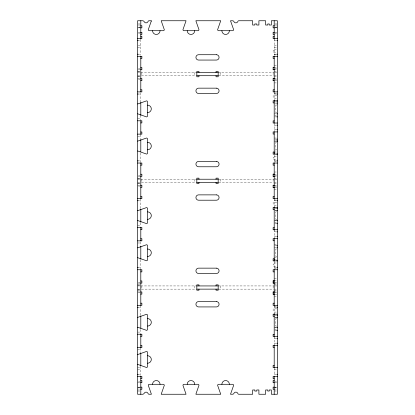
<?xml version="1.0" encoding="UTF-8"?>
<svg xmlns="http://www.w3.org/2000/svg" width="415" height="415" viewBox="0 0 415 415"><rect width="100%" height="100%" fill="white"/><g stroke="black" fill="none" stroke-linecap="round" stroke-linejoin="round"><path stroke-width="0.31" stroke-dasharray="2.08 1.56" d="M139.201 27.11L140.804 27.063M277.396 27.063L274.73 27.079M137.604 387.937L140.27 387.921M274.196 387.937L275.799 387.89M138.242 23.951L140.804 23.951M274.839 23.951L277.396 23.951M138.242 25.019L140.804 25.019M274.839 25.019L277.396 25.019M138.242 27.732L140.804 27.732M274.797 27.732L277.396 27.732M137.604 27.862L140.161 27.862M274.797 27.862L276.789 27.862M138.211 32.313L140.804 32.313M274.839 32.313L277.396 32.313M138.403 33.112L140.005 33.112M274.995 33.112L276.598 33.112M137.604 40.67L140.804 40.67M274.196 40.67L277.396 40.67M138.242 45.292L140.804 45.292M274.196 45.292L277.396 45.292M137.604 47.429L140.804 47.429M274.196 47.429L277.396 47.429M274.196 49.561L276.758 49.561M274.196 50.63L273.127 50.63L273.127 52.762L276.789 52.762M137.604 54.189L140.804 54.189M274.196 54.189L277.396 54.189M274.196 54.899L276.758 54.899M274.196 65.305L276.758 65.305M274.196 67.438L276.789 67.438M138.403 68.859L140.005 68.859M274.995 68.859L276.598 68.859M138.211 69.663L140.27 69.663M274.196 69.663L277.396 69.663M137.604 71.437L140.161 71.437M274.196 71.437L276.758 71.437M137.604 71.795L140.161 71.795M137.604 72.506L140.161 72.506M140.804 72.506L196.829 72.506M218.171 72.506L274.196 72.506M274.839 72.506L277.396 72.506M137.604 75.706L140.161 75.706M141.448 75.706L196.295 75.706M218.705 75.706L273.552 75.706M274.196 75.706L277.396 75.706M137.604 76.417L140.161 76.417M137.604 76.775L140.161 76.775M274.196 76.775L276.758 76.775M137.604 78.554L140.804 78.554M274.196 78.554L276.789 78.554M138.403 79.353L140.005 79.353M274.995 79.353L276.598 79.353M274.839 80.775L276.789 80.775M274.196 82.912L276.758 82.912M274.196 93.318L276.758 93.318M137.604 94.029L140.804 94.029M274.196 94.029L277.396 94.029M276.789 95.45L273.127 95.45L273.127 97.582L274.196 97.582M274.196 98.651L276.758 98.651M274.73 101.95L277.396 101.95M274.73 103.89L277.396 103.89M276.598 105.151L275.799 105.151L275.799 112.621L277.396 112.621M274.196 113.886L277.396 113.84M274.73 115.821L276.333 115.821M274.73 116.89L277.396 116.89M137.604 118.659L140.804 118.659M274.196 125.154L277.396 125.154M274.196 129.776L277.396 129.776M137.604 136.27L140.804 136.27M274.196 138.039L276.333 138.039M274.73 139.108L277.396 139.108M274.73 141.043L277.396 141.043M274.196 141.09L276.333 141.09M276.598 142.309L275.799 142.309L275.799 149.779L277.396 149.779M274.196 151.039L276.598 150.998M275.264 152.979L276.333 152.979M274.196 156.279L276.758 156.279M274.196 157.342L273.127 157.342L273.127 159.479L277.396 159.479M137.604 160.901L140.804 160.901M274.196 160.901L277.396 160.901M274.196 161.611L276.758 161.611M274.196 172.018L276.758 172.018M274.196 174.15L276.789 174.15M138.403 175.576L140.005 175.576M274.995 175.576L276.598 175.576M138.211 176.375L140.27 176.375M274.196 176.375L277.396 176.375M137.604 178.154L140.161 178.154M274.196 178.154L276.758 178.154M137.604 178.507L140.161 178.507M137.604 179.223L140.161 179.223M140.804 179.223L196.829 179.223M218.171 179.223L274.196 179.223M274.839 179.223L277.396 179.223M137.604 182.424L140.161 182.424M141.448 182.424L196.295 182.424M218.705 182.424L273.552 182.424M274.196 182.424L277.396 182.424M137.604 183.134L140.161 183.134M137.604 183.487L140.161 183.487M274.196 183.487L276.758 183.487M137.604 185.266L140.804 185.266M274.196 185.266L276.789 185.266M138.403 186.07L140.005 186.07M274.995 186.07L276.598 186.07M274.839 187.492L276.789 187.492M274.196 189.624L276.758 189.624M274.196 200.03L276.758 200.03M137.604 200.741L140.804 200.741M274.196 200.741L277.396 200.741M276.789 202.162L273.127 202.162L273.127 204.299L274.196 204.299M274.196 205.368L276.758 205.368M274.73 208.662L277.396 208.662M274.73 210.602L277.396 210.602M274.995 210.649L276.598 210.649M276.598 211.868L275.799 211.868L275.799 219.338L277.396 219.338M274.73 220.552L277.396 220.552M274.196 220.598L276.333 220.598M274.73 222.539L276.333 222.539M274.73 223.602L277.396 223.602M137.604 225.376L140.804 225.376M274.196 231.866L277.396 231.866M274.196 236.493L277.396 236.493M137.604 242.983L140.804 242.983M274.196 244.751L276.333 244.751M274.73 245.82L277.396 245.82M274.196 247.802L277.396 247.76M276.598 249.021L275.799 249.021L275.799 256.491L277.396 256.491M274.196 257.757L276.598 257.71M275.264 259.691L276.333 259.691M274.196 262.991L276.758 262.991M274.196 264.059L273.127 264.059L273.127 266.191L277.396 266.191M137.604 267.618L140.804 267.618M274.196 267.618L277.396 267.618M274.196 268.329L276.758 268.329M274.196 278.73L276.758 278.73M274.196 280.867L276.789 280.867M138.403 282.288L140.005 282.288M274.995 282.288L276.598 282.288M138.211 283.087L140.27 283.087M274.196 283.087L277.396 283.087M137.604 284.866L140.161 284.866M274.196 284.866L276.758 284.866M137.604 285.224L140.161 285.224M137.604 285.935L140.161 285.935M140.804 285.935L196.829 285.935M218.171 285.935L274.196 285.935M274.839 285.935L277.396 285.935M137.604 289.136L140.161 289.136M141.448 289.136L196.295 289.136M218.705 289.136L273.552 289.136M274.196 289.136L277.396 289.136M137.604 289.846L140.161 289.846M137.604 290.204L140.161 290.204M274.196 290.204L276.758 290.204M137.604 291.984L140.804 291.984M274.196 291.984L276.789 291.984M138.403 292.783L140.005 292.783M274.995 292.783L276.598 292.783M274.839 294.204L276.789 294.204M274.196 296.341L276.758 296.341M274.196 306.742L276.758 306.742M137.604 307.458L140.804 307.458M274.196 307.458L277.396 307.458M276.789 308.879L273.127 308.879L273.127 311.011L274.196 311.011M274.196 312.08L276.758 312.08M274.73 315.379L276.333 315.379M274.73 317.319L277.396 317.319M274.995 317.361L276.598 317.361M276.598 318.58L275.799 318.58L275.799 326.05L276.598 326.05M274.73 327.269L277.396 327.269M274.196 327.311L276.333 327.311M274.73 329.251L276.333 329.251M274.73 330.319L277.396 330.319M137.604 332.088L140.804 332.088M274.196 338.583L277.396 338.583M274.196 343.205L277.396 343.205M137.604 349.695L140.804 349.695M137.604 367.571L140.804 367.571M137.604 369.708L140.804 369.708M274.196 369.708L276.758 369.708M137.604 374.33L140.804 374.33M274.196 374.33L277.396 374.33M138.403 381.888L140.005 381.888M274.995 381.888L276.598 381.888M137.604 382.687L140.804 382.687M274.73 382.687L277.396 382.687M137.604 387.138L140.161 387.138M274.797 387.138L277.396 387.138M138.242 387.268L140.203 387.268M274.196 387.268L277.396 387.268M137.604 389.981L140.161 389.981M274.196 389.981L276.758 389.981M137.604 391.049L140.161 391.049M274.196 391.049L276.758 391.049M274.196 39.067L274.196 55.252M274.196 91.891L274.196 100.788M274.196 123.016L274.196 131.913M274.196 155.21L274.196 162.504M274.196 198.609L274.196 207.5M274.196 229.734L274.196 238.625M274.196 261.922L274.196 268.681M274.196 305.321L274.196 314.212M274.196 336.446L274.196 345.337M274.196 368.105L274.196 375.399M273.127 72.506L273.127 75.706M273.127 179.223L273.127 182.424M273.127 285.935L273.127 289.136M220.308 72.506L220.308 75.706M220.308 179.223L220.308 182.424M220.308 285.935L220.308 289.136M194.692 72.506L194.692 75.706M194.692 179.223L194.692 182.424M194.692 285.935L194.692 289.136M141.873 72.506L141.873 75.706M141.873 179.223L141.873 182.424M141.873 285.935L141.873 289.136M140.804 39.601L140.804 55.252M140.804 92.96L140.804 102.453M140.804 115.417L140.804 119.728M140.804 134.668L140.804 138.859M140.804 153.125L140.804 162.504M140.804 199.143L140.804 208.522M140.804 222.782L140.804 226.44M140.804 241.914L140.804 245.576M140.804 259.837L140.804 268.681M140.804 305.855L140.804 315.234M140.804 329.494L140.804 333.691M140.804 348.097L140.804 352.89M140.804 366.295L140.804 375.399"/><path stroke-width="0.62" d="M140.804 25.73L141.873 25.73L141.873 27.862L140.649 27.862M274.196 25.73L273.127 25.73L273.127 27.862L274.408 27.862M140.592 32.313L141.873 32.313L141.873 34.445L140.804 34.445M274.351 32.313L273.127 32.313L273.127 34.445L274.196 34.445M140.804 36.401L141.873 36.401L141.873 38.538L137.604 38.538M274.196 36.401L273.127 36.401L273.127 38.538L277.396 38.538M137.604 40.67L138.138 40.67M276.862 40.67L277.396 40.67M137.604 54.189L138.138 54.189M276.862 54.189L277.396 54.189M137.604 56.321L141.873 56.321L141.873 58.458L140.804 58.458M277.396 56.321L273.127 56.321L273.127 58.458L274.196 58.458M140.804 67.526L141.873 67.526L141.873 69.663L140.649 69.663M273.127 67.526L274.196 67.526M273.127 69.57L274.196 69.57M274.351 69.663L273.127 69.663L273.127 67.438M196.829 72.506L218.171 72.506M196.829 75.706L218.171 75.706M140.649 78.554L141.873 78.554L141.873 80.686L140.804 80.686M274.351 78.554L273.127 78.554L273.127 80.775M273.127 78.642L274.196 78.642M273.127 80.686L274.196 80.686M140.804 89.759L141.873 89.759L141.873 91.891L137.604 91.891M274.196 89.759L273.127 89.759L273.127 91.891L277.396 91.891M137.604 94.029L138.138 94.029M276.862 94.029L277.396 94.029M277.396 100.788L273.127 100.788L273.127 102.92L274.196 102.92M274.196 100.881L274.73 100.881M276.862 101.95L277.396 101.95M276.862 103.89L277.396 103.89M276.862 113.84L277.396 113.84M276.862 116.89L277.396 116.89M137.604 120.796L141.873 120.796L141.873 122.928L140.804 122.928M274.196 120.884L273.127 120.884L273.127 123.016L277.396 123.016M276.862 125.154L277.396 125.154M276.862 129.776L277.396 129.776M277.396 131.913L273.127 131.913L273.127 134.045L274.196 134.045M140.804 132.001L141.873 132.001L141.873 134.133L137.604 134.133M276.862 139.108L277.396 139.108M276.862 141.043L277.396 141.043M276.862 141.09L277.396 141.09M274.196 152.009L273.127 152.009L273.127 154.141L277.396 154.141M274.196 152.979L274.73 152.979M276.862 154.048L277.396 154.048M137.604 160.901L138.138 160.901M276.862 160.901L277.396 160.901M137.604 163.038L141.873 163.038L141.873 165.17L140.804 165.17M277.396 163.038L273.127 163.038L273.127 165.17L274.196 165.17M274.351 174.15L273.127 174.15L273.127 176.375L274.351 176.375M140.804 174.243L141.873 174.243L141.873 176.375L140.649 176.375M273.127 174.243L274.196 174.243M273.127 176.287L274.196 176.287M196.829 179.223L218.171 179.223M196.829 182.424L218.171 182.424M140.649 185.266L141.873 185.266L141.873 187.404L140.804 187.404M274.351 185.266L273.127 185.266L273.127 187.492L274.351 187.492M273.127 185.355L274.196 185.355M273.127 187.404L274.196 187.404M140.804 196.471L141.873 196.471L141.873 198.609L137.604 198.609M274.196 196.471L273.127 196.471L273.127 198.609L277.396 198.609M137.604 200.741L138.138 200.741M276.862 200.741L277.396 200.741M277.396 207.5L273.127 207.5L273.127 209.632L274.196 209.632M274.196 207.599L274.73 207.599M276.862 208.662L277.396 208.662M276.862 210.602L277.396 210.602M276.862 220.552L277.396 220.552M276.862 223.602L277.396 223.602M137.604 227.508L141.873 227.508L141.873 229.645L140.804 229.645M274.196 227.596L273.127 227.596L273.127 229.734L277.396 229.734M276.862 231.866L277.396 231.866M276.862 236.493L277.396 236.493M277.396 238.625L273.127 238.625L273.127 240.757L274.196 240.757M140.804 238.713L141.873 238.713L141.873 240.85L137.604 240.85M276.862 245.82L277.396 245.82M276.862 247.802L277.396 247.76M274.196 258.721L273.127 258.721L273.127 260.859L277.396 260.859M274.196 259.691L274.73 259.691M276.862 260.76L277.396 260.76M137.604 267.618L138.138 267.618M276.862 267.618L277.396 267.618M137.604 269.75L141.873 269.75L141.873 271.882L140.804 271.882M277.396 269.75L273.127 269.75L273.127 271.882L274.196 271.882M274.351 280.867L273.127 280.867L273.127 283.087L274.351 283.087M140.804 280.955L141.873 280.955L141.873 283.087L140.649 283.087M273.127 280.955L274.196 280.955M273.127 282.999L274.196 282.999M196.829 285.935L218.171 285.935M196.829 289.136L218.171 289.136M140.649 291.984L141.873 291.984L141.873 294.116L140.804 294.116M274.351 291.984L273.127 291.984L273.127 294.204L274.351 294.204M273.127 292.072L274.196 292.072M273.127 294.116L274.196 294.116M140.804 303.189L141.873 303.189L141.873 305.321L137.604 305.321M274.196 303.189L273.127 303.189L273.127 305.321L277.396 305.321M137.604 307.458L138.138 307.458M276.862 307.458L277.396 307.458M277.396 314.212L273.127 314.212L273.127 316.349L274.196 316.349M274.196 314.311L274.73 314.311M276.862 315.379L277.396 315.379M276.862 317.319L277.396 317.319M276.862 327.269L277.396 327.269M276.862 330.319L277.396 330.319M137.604 334.225L141.873 334.225L141.873 336.358L140.804 336.358M274.196 334.314L273.127 334.314L273.127 336.446L277.396 336.446M276.862 338.583L277.396 338.583M276.862 343.205L277.396 343.205M277.396 345.337L273.127 345.337L273.127 347.474L274.196 347.474M140.804 345.43L141.873 345.43L141.873 347.563L137.604 347.563M274.196 365.439L273.127 365.439L273.127 367.571L277.396 367.571M137.604 374.33L138.138 374.33M276.862 374.33L277.396 374.33M137.604 376.462L141.873 376.462L141.873 378.599L140.804 378.599M277.396 376.462L273.127 376.462L273.127 378.599L274.196 378.599M140.804 380.555L141.873 380.555L141.873 382.687L140.649 382.687M274.196 380.555L273.127 380.555L273.127 382.687L274.351 382.687M140.649 387.138L141.873 387.138L141.873 389.27L140.804 389.27M274.351 387.138L273.127 387.138L273.127 389.27L274.196 389.27M274.196 20.75L274.196 39.067M274.196 56.124L274.196 92.094M274.196 100.788L274.196 123.016M274.196 131.913L274.196 154.141M274.196 162.836L274.196 198.806M274.196 207.012L274.196 230.268M274.196 238.625L274.196 261.346M274.196 269.553L274.196 305.518M274.196 313.724L274.196 336.98M274.196 345.337L274.196 367.571M274.196 376.462L274.196 394.25M216.039 72.506L216.039 71.437L218.171 71.437L218.171 76.775L216.039 76.775L216.039 75.706M216.039 179.223L216.039 178.154L218.171 178.154L218.171 183.487L216.039 183.487L216.039 182.424M216.039 285.935L216.039 284.866L218.171 284.866L218.171 290.204L216.039 290.204L216.039 289.136M198.961 72.506L198.961 71.437L196.829 71.437L196.829 76.775L198.961 76.775L198.961 75.706M198.961 179.223L198.961 178.154L196.829 178.154L196.829 183.487L198.961 183.487L198.961 182.424M198.961 285.935L198.961 284.866L196.829 284.866L196.829 290.204L198.961 290.204L198.961 289.136M140.804 20.75L140.804 39.067M140.804 56.321L140.804 91.891M140.804 102.453L140.804 115.417M140.804 120.796L140.804 134.133M140.804 139.507L140.804 151.828M140.804 163.038L140.804 198.609M140.804 209.17L140.804 222.134M140.804 227.508L140.804 240.85M140.804 246.225L140.804 259.188M140.804 269.75L140.804 305.321M140.804 315.882L140.804 328.198M140.804 334.225L140.804 347.563M140.804 353.528L140.804 365.657M140.804 376.462L140.804 394.25M152.559 384.29A3.735 3.735 0 0 1 156.294 380.555A3.735 3.735 0 0 1 160.029 384.29M187.222 384.29A3.735 3.735 0 0 1 190.957 380.555A3.735 3.735 0 0 1 194.692 384.29M221.89 384.29A3.735 3.735 0 0 1 225.625 380.555A3.735 3.735 0 0 1 229.36 384.29M137.604 317.361A1.069 1.069 0 0 0 137.91 317.319L146.495 314.311A1.069 1.069 0 0 1 147.564 315.379L147.564 329.251A1.069 1.069 0 0 1 146.495 330.319L137.91 327.311A1.069 1.069 0 0 0 137.604 327.269M137.604 354.519A1.069 1.069 0 0 0 137.91 354.472L146.495 351.469A1.069 1.069 0 0 1 147.564 352.532L147.564 366.409A1.069 1.069 0 0 1 146.495 367.472L137.91 364.469A1.069 1.069 0 0 0 137.604 364.422M147.564 355.738A3.735 3.735 0 0 1 151.299 359.473A3.735 3.735 0 0 1 147.564 363.208M147.564 318.58A3.735 3.735 0 0 1 151.299 322.315A3.735 3.735 0 0 1 147.564 326.05M137.604 210.649A1.069 1.069 0 0 0 137.91 210.602L146.495 207.599A1.069 1.069 0 0 1 147.564 208.662L147.564 222.539A1.069 1.069 0 0 1 146.495 223.602L137.91 220.598A1.069 1.069 0 0 0 137.604 220.552M137.604 247.802A1.069 1.069 0 0 0 137.91 247.76L146.495 244.751A1.069 1.069 0 0 1 147.564 245.82L147.564 259.691A1.069 1.069 0 0 1 146.495 260.76L137.91 257.757A1.069 1.069 0 0 0 137.604 257.71M147.564 249.021A3.735 3.735 0 0 1 151.299 252.756A3.735 3.735 0 0 1 147.564 256.491M147.564 211.868A3.735 3.735 0 0 1 151.299 215.603A3.735 3.735 0 0 1 147.564 219.338M160.029 30.71A3.735 3.735 0 0 1 156.294 34.445A3.735 3.735 0 0 1 152.559 30.71M194.692 30.71A3.735 3.735 0 0 1 190.957 34.445A3.735 3.735 0 0 1 187.222 30.71M229.36 30.71A3.735 3.735 0 0 1 225.625 34.445A3.735 3.735 0 0 1 221.89 30.71M137.604 103.932A1.069 1.069 0 0 0 137.91 103.89L146.495 100.881A1.069 1.069 0 0 1 147.564 101.95L147.564 115.821A1.069 1.069 0 0 1 146.495 116.89L137.91 113.886A1.069 1.069 0 0 0 137.604 113.84M137.604 141.09A1.069 1.069 0 0 0 137.91 141.043L146.495 138.039A1.069 1.069 0 0 1 147.564 139.108L147.564 152.979A1.069 1.069 0 0 1 146.495 154.048L137.91 151.039A1.069 1.069 0 0 0 137.604 150.998M147.564 142.309A3.735 3.735 0 0 1 151.299 146.044A3.735 3.735 0 0 1 147.564 149.779M147.564 105.151A3.735 3.735 0 0 1 151.299 108.886A3.735 3.735 0 0 1 147.564 112.621M151.299 21.056L148.29 29.641A1.069 1.069 0 0 0 149.359 30.71L163.23 30.71A1.069 1.069 0 0 0 164.299 29.641L161.295 21.056A1.069 1.069 0 0 1 161.248 20.75L186.008 20.75A1.074 1.074 0 0 1 185.962 21.056L182.958 29.641A1.069 1.069 0 0 0 184.021 30.71L197.898 30.71A1.069 1.069 0 0 0 198.961 29.641L195.958 21.056A1.069 1.069 0 0 1 195.911 20.75L220.671 20.75A1.074 1.074 0 0 1 220.624 21.056L217.621 29.641A1.069 1.069 0 0 0 218.689 30.71L232.561 30.71A1.069 1.069 0 0 0 233.629 29.641L230.621 21.056A1.069 1.069 0 0 1 230.579 20.75L233.142 20.797L233.832 21.461A2.132 2.132 0 0 0 237.556 22.026L238.008 21.181A1.069 1.069 0 0 1 238.864 20.75L252.678 20.75L252.678 25.019L254.81 25.019L254.81 23.951L256.766 23.951L256.766 25.019L258.903 25.019L258.903 20.75L265.642 20.75L265.642 25.019L267.779 25.019L267.779 23.951L269.216 23.951L269.216 25.019L271.353 25.019L271.353 20.75L277.396 20.75L277.396 394.25L271.353 394.25L271.353 389.981L269.216 389.981L269.216 391.049L267.779 391.049L267.779 389.981L265.642 389.981L265.642 394.25L258.903 394.25L258.903 389.981L256.766 389.981L256.766 391.049L254.81 391.049L254.81 389.981L252.678 389.981L252.678 394.25L238.864 394.25A1.069 1.069 0 0 1 238.008 393.819L237.556 392.974A2.132 2.132 0 0 0 233.832 393.539L233.142 394.203L230.579 394.25A1.069 1.069 0 0 1 230.621 393.944L233.629 385.359A1.069 1.069 0 0 0 232.561 384.29L218.689 384.29A1.069 1.069 0 0 0 217.621 385.359L220.624 393.944A1.074 1.074 0 0 1 220.671 394.25L195.911 394.25A1.069 1.069 0 0 1 195.958 393.944L198.961 385.359A1.069 1.069 0 0 0 197.898 384.29L184.021 384.29A1.069 1.069 0 0 0 182.958 385.359L185.962 393.944A1.074 1.074 0 0 1 186.008 394.25L161.248 394.25A1.069 1.069 0 0 1 161.295 393.944L164.299 385.359A1.069 1.069 0 0 0 163.23 384.29L149.359 384.29A1.069 1.069 0 0 0 148.29 385.359L151.299 393.944A1.074 1.074 0 0 1 151.34 394.25L149.089 394.25A1.069 1.069 0 0 1 148.082 393.539A2.132 2.132 0 0 0 144.062 393.539L143.056 394.25L137.604 394.25L137.604 20.75L143.056 20.75L144.062 21.461A2.132 2.132 0 0 0 148.082 21.461A1.069 1.069 0 0 1 149.089 20.75L151.34 20.75A1.074 1.074 0 0 1 151.299 21.056M216.391 54.723L198.609 54.723A2.666 2.666 0 0 0 195.937 57.389A2.666 2.666 0 0 0 198.609 60.056L216.391 60.056A2.666 2.666 0 0 0 219.063 57.389A2.666 2.666 0 0 0 216.391 54.723M216.391 88.156L198.609 88.156A2.666 2.666 0 0 0 195.937 90.828A2.666 2.666 0 0 0 198.609 93.494L216.391 93.494A2.666 2.666 0 0 0 219.063 90.828A2.666 2.666 0 0 0 216.391 88.156M216.391 161.435L198.609 161.435A2.666 2.666 0 0 0 195.937 164.101A2.666 2.666 0 0 0 198.609 166.773L216.391 166.773A2.666 2.666 0 0 0 219.063 164.101A2.666 2.666 0 0 0 216.391 161.435M216.391 194.874L198.609 194.874A2.666 2.666 0 0 0 195.937 197.54A2.666 2.666 0 0 0 198.609 200.206L216.391 200.206A2.666 2.666 0 0 0 219.063 197.54A2.666 2.666 0 0 0 216.391 194.874M216.391 268.147L198.609 268.147A2.666 2.666 0 0 0 195.937 270.819A2.666 2.666 0 0 0 198.609 273.485L216.391 273.485A2.666 2.666 0 0 0 219.063 270.819A2.666 2.666 0 0 0 216.391 268.147M216.391 301.586L198.609 301.586A2.666 2.666 0 0 0 195.937 304.252A2.666 2.666 0 0 0 198.609 306.924L216.391 306.924A2.666 2.666 0 0 0 219.063 304.252A2.666 2.666 0 0 0 216.391 301.586"/></g></svg>
